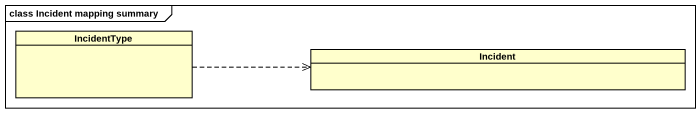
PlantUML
@startuml
mainframe class Incident mapping summary
hide circle
hide empty members
class IncidentType
class Incident
IncidentType .right.> Incident
@enduml
